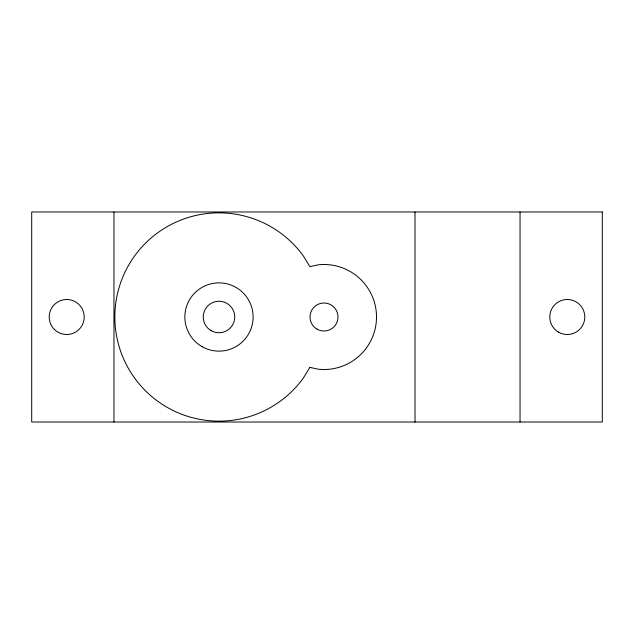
<?xml version="1.0" encoding="UTF-8"?>
<svg xmlns="http://www.w3.org/2000/svg" width="634" height="634" viewBox="0 0 634 634"><rect width="100%" height="100%" fill="white"/><g stroke="black" fill="none" stroke-linecap="round" stroke-linejoin="round"><path stroke-width="0.95" d="M520.038 211.978L520.038 422.022M415.016 211.978L415.016 422.022M113.962 211.978L113.962 422.022M309.875 367.387L303.234 378.213A104.142 104.142 0 0 1 149.299 394.396A104.142 104.142 0 0 1 149.299 239.604A104.142 104.142 0 0 1 303.234 255.787L309.875 266.613L318.514 264.782A52.511 52.511 0 0 1 376.509 317A52.511 52.511 0 0 1 318.514 369.218L309.875 367.387M602.3 211.978L31.7 211.978L31.7 422.022L602.3 422.022L602.3 211.978M317 329.125A14.003 14.003 0 0 0 338.001 317A14.003 14.003 0 0 0 317 304.875A14.003 14.003 0 0 0 317 329.125M201.921 346.56A34.133 34.133 0 0 0 253.117 317A34.133 34.133 0 0 0 201.921 287.44A34.133 34.133 0 0 0 201.921 346.56M211.106 330.639A15.755 15.755 0 0 0 234.738 317A15.755 15.755 0 0 0 211.106 303.361A15.755 15.755 0 0 0 211.106 330.639M54.326 329.379A17.506 17.506 0 0 0 83.617 321.533A17.506 17.506 0 0 0 62.18 300.096A17.506 17.506 0 0 0 54.326 329.379M558.546 332.161A17.506 17.506 0 0 0 584.794 317A17.506 17.506 0 0 0 558.546 301.839A17.506 17.506 0 0 0 558.546 332.161"/></g></svg>
